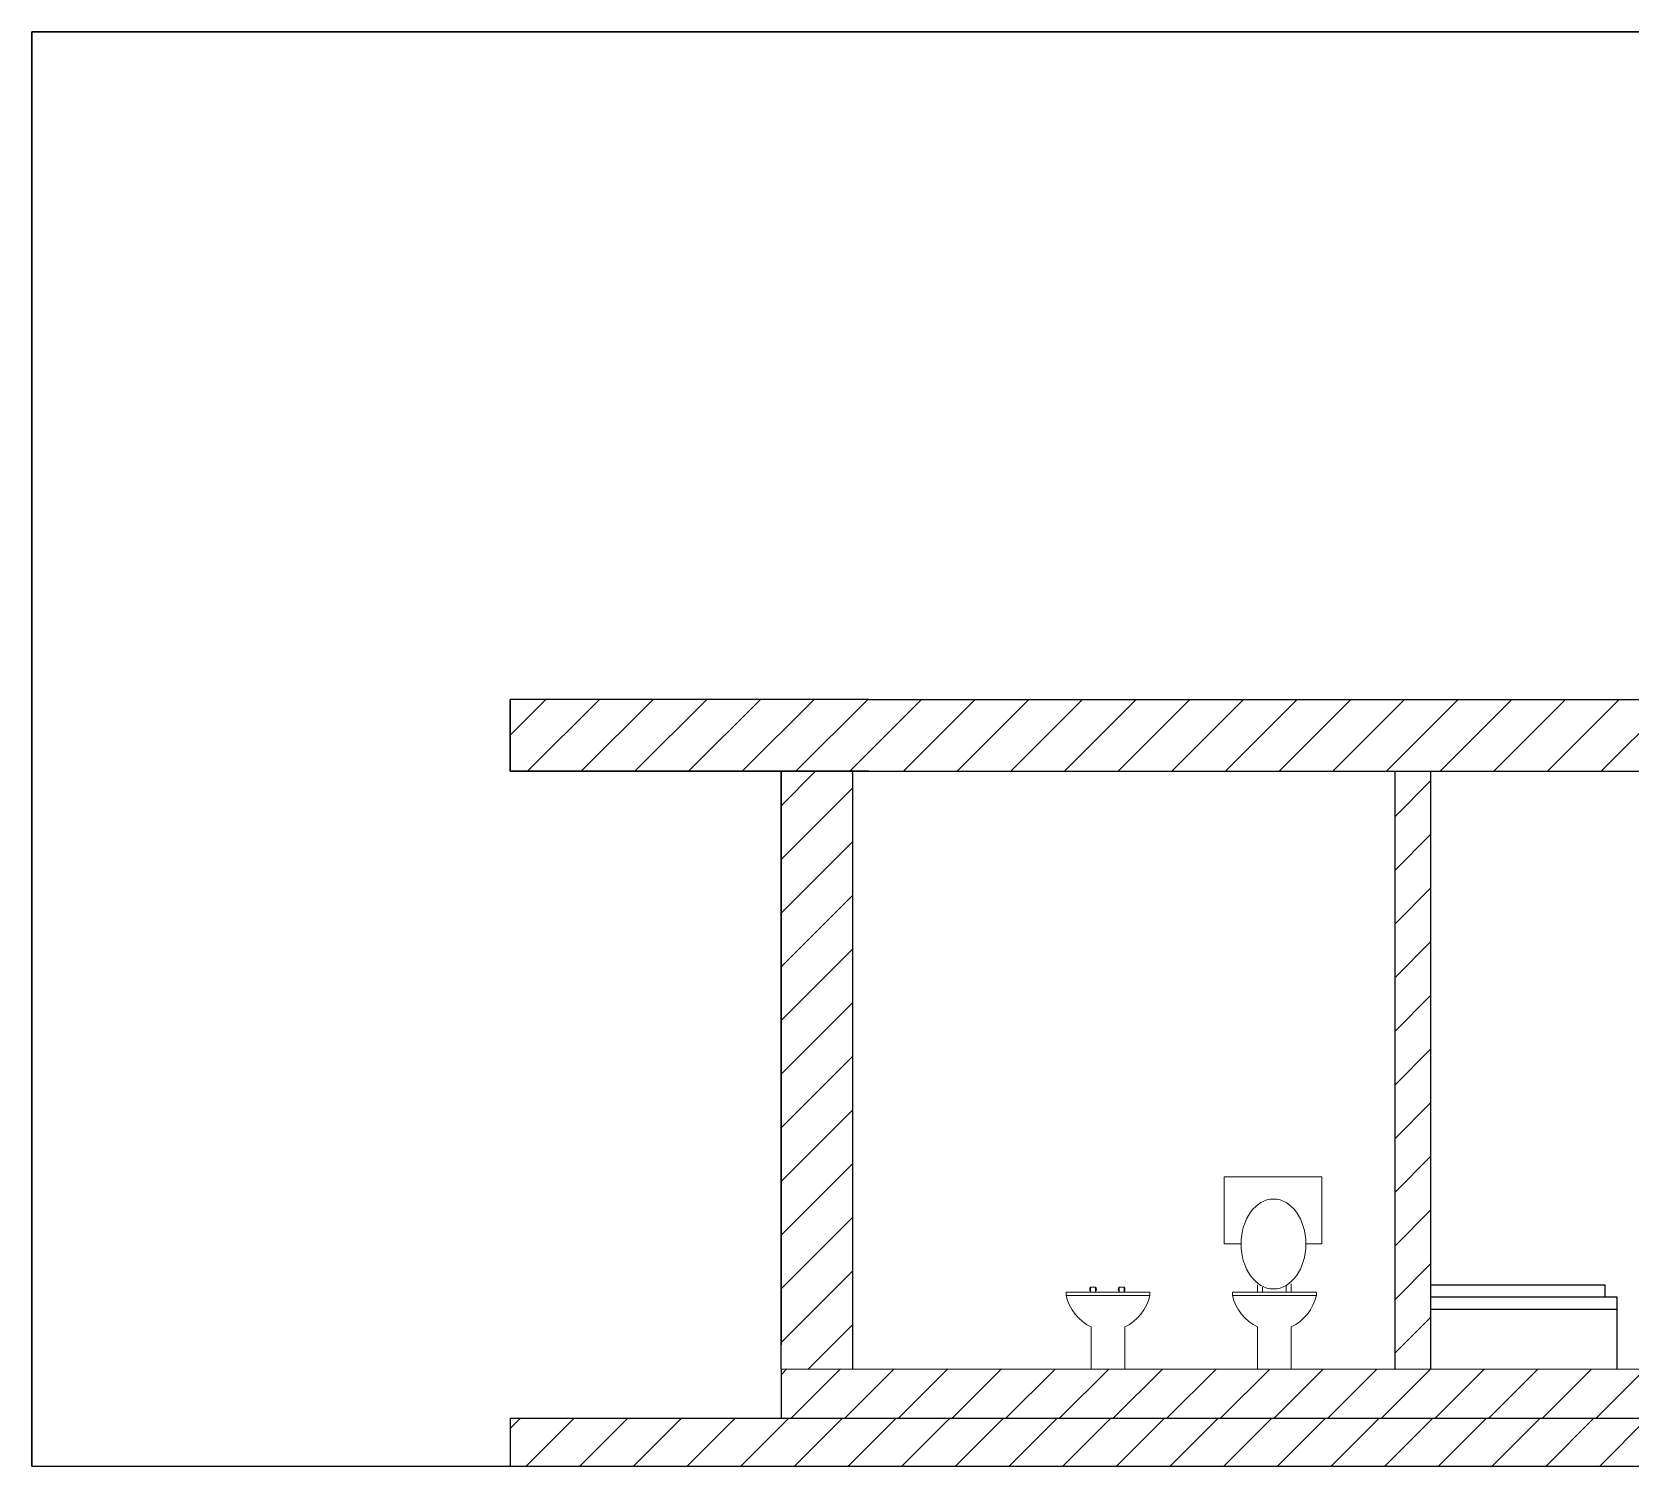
# Model space of a CAD drawing. Header units: centimetres. Extents: x -3096 to 13885, y -3131 to 5891.
# Drawn here: x 2011 to 2680, y 2039 to 2639 of the extents above; entities that cross this region are included whole.
import ezdxf

# ---------------------------------------------------------------- set-up
doc = ezdxf.new("R2010")
doc.units = ezdxf.units.CM

msp = doc.modelspace()

# ---------------------------------------------------------------- hatches: boundary and pattern name
at = {"transparency": 33554508}
h = msp.add_hatch(dxfattribs=at)
h.set_pattern_fill('ANSI31', color=256, scale=5)
h.paths.add_polyline_path([(3684.42, 2079.23), (2324.42, 2079.89), (2324.42, 2059.23), (3684.42, 2059.23)])
h = msp.add_hatch(dxfattribs=at)
h.set_pattern_fill('ANSI31', color=256, scale=5)
h.set_pattern_definition([(45, (6.675, -14.767), (-11.22532, 11.22532), [])])
h.paths.add_polyline_path([(2211.1, 2059.23), (2211.1, 2039.23), (3811.1, 2039.23), (3811.1, 2059.23)])

# ---------------------------------------------------------------- linework, layer by layer
for p, q in [((2011.1, 2039.23), (2011.1, 2639.23)), ((2011.1, 2639.23), (4011.1, 2639.23)), ((2991.87, 2639.23), (2011.1, 2639.23)), ((2011.1, 2639.23), (2011.1, 2039.23)), ((2361.1, 2359.89), (2211.1, 2359.89)), ((2211.1, 2359.89), (2211.1, 2329.89)), ((2211.1, 2329.89), (2211.1, 2359.89)), ((2361.1, 2359.89), (3661.1, 2359.89)), ((2211.1, 2329.89), (3661.1, 2329.89)), ((2361.1, 2329.89), (2211.1, 2329.89)), ((2324.42, 2079.89), (2324.42, 2329.89)), ((2324.42, 2329.89), (2324.42, 2089.89)), ((2324.42, 2079.89), (2324.42, 2329.89)), ((2354.42, 2079.89), (2354.42, 2329.89)), ((2581.1, 2329.89), (2581.1, 2079.89)), ((2596.1, 2329.89), (2596.1, 2079.89)), ((2669.1, 2114.89), (2596.1, 2114.89)), ((2669.1, 2109.89), (2669.1, 2114.89)), ((2674.1, 2109.89), (2596.1, 2109.89)), ((2674.1, 2079.89), (2674.1, 2109.89)), ((2596.1, 2104.89), (2674.1, 2104.89)), ((2324.42, 2079.89), (3684.42, 2079.23)), ((2324.42, 2079.89), (2324.42, 2059.23)), ((2211.1, 2059.23), (3811.1, 2059.23)), ((2211.1, 2059.23), (2211.1, 2039.23)), ((2361.1, 2059.23), (2361.1, 2059.23)), ((2011.1, 2039.23), (2211.1, 2039.23)), ((2211.1, 2043.13), (2211.1, 2043.13)), ((2211.1, 2039.23), (3811.1, 2039.23))]:
    msp.add_line(p, q)
at = {"linetype": 'Continuous', "transparency": 33554508}
for p, q in [((2211.1, 2345.01), (2225.97, 2359.89)), ((2218.42, 2329.89), (2248.42, 2359.89)), ((2240.87, 2329.89), (2270.87, 2359.89)), ((2263.32, 2329.89), (2293.32, 2359.89)), ((2285.77, 2329.89), (2315.77, 2359.89)), ((2308.22, 2329.89), (2338.22, 2359.89)), ((2330.67, 2329.89), (2360.67, 2359.89)), ((2353.13, 2329.89), (2383.13, 2359.89)), ((2375.58, 2329.89), (2405.58, 2359.89)), ((2398.03, 2329.89), (2428.03, 2359.89)), ((2420.48, 2329.89), (2450.48, 2359.89)), ((2442.93, 2329.89), (2472.93, 2359.89)), ((2465.38, 2329.89), (2495.38, 2359.89)), ((2487.83, 2329.89), (2517.83, 2359.89)), ((2510.28, 2329.89), (2540.28, 2359.89)), ((2532.73, 2329.89), (2562.73, 2359.89)), ((2555.18, 2329.89), (2585.18, 2359.89)), ((2577.63, 2329.89), (2607.63, 2359.89)), ((2600.08, 2329.89), (2630.08, 2359.89)), ((2622.53, 2329.89), (2652.53, 2359.89)), ((2644.98, 2329.89), (2674.98, 2359.89)), ((2667.43, 2329.89), (2697.43, 2359.89)), ((2324.42, 2315.41), (2338.9, 2329.89)), ((2324.42, 2292.95), (2354.42, 2322.95)), ((2581.1, 2310.9), (2596.1, 2325.9)), ((2324.42, 2270.5), (2354.42, 2300.5)), ((2581.1, 2288.45), (2596.1, 2303.45)), ((2581.1, 2266), (2596.1, 2281)), ((2324.42, 2248.05), (2354.42, 2278.05)), ((2324.42, 2225.6), (2354.42, 2255.6)), ((2581.1, 2243.55), (2596.1, 2258.55)), ((2324.42, 2203.15), (2354.42, 2233.15)), ((2581.1, 2221.1), (2596.1, 2236.1)), ((2581.1, 2198.65), (2596.1, 2213.65)), ((2324.42, 2180.7), (2354.42, 2210.7)), ((2324.42, 2158.25), (2354.42, 2188.25)), ((2581.1, 2176.2), (2596.1, 2191.2)), ((2324.42, 2135.8), (2354.42, 2165.8)), ((2581.1, 2153.74), (2596.1, 2168.74)), ((2581.1, 2131.29), (2596.1, 2146.29)), ((2324.42, 2113.35), (2354.42, 2143.35)), ((2324.42, 2090.9), (2354.42, 2120.9)), ((2581.1, 2108.84), (2596.1, 2123.84)), ((2581.1, 2086.39), (2596.1, 2101.39)), ((2335.86, 2079.89), (2354.42, 2098.45))]:
    msp.add_line(p, q, dxfattribs=at)
at = {"color": 7, "lineweight": 0}
for p, q in [((2509.84, 2132.14), (2509.84, 2160.22)), ((2509.84, 2160.22), (2550.56, 2160.22)), ((2550.56, 2160.22), (2550.56, 2132.14)), ((2516.86, 2132.14), (2509.84, 2132.14)), ((2550.56, 2132.14), (2543.95, 2132.14)), ((2453.9, 2112.03), (2453.9, 2114.14)), ((2453.9, 2114.14), (2456, 2114.14)), ((2456, 2114.14), (2456, 2112.03)), ((2465.82, 2112.03), (2465.82, 2114.14)), ((2465.82, 2114.14), (2467.93, 2114.14)), ((2467.93, 2114.14), (2467.93, 2112.03)), ((2523.77, 2112.03), (2523.77, 2115.08)), ((2525.87, 2112.03), (2525.87, 2114.13)), ((2535.7, 2112.03), (2535.7, 2114.43)), ((2537.81, 2112.03), (2537.81, 2115.53)), ((2443.63, 2110.63), (2443.63, 2112.03)), ((2443.63, 2112.03), (2478.73, 2112.03)), ((2478.73, 2110.63), (2443.63, 2110.63)), ((2478.73, 2112.03), (2478.73, 2110.63)), ((2513.23, 2110.63), (2513.23, 2112.03)), ((2513.23, 2112.03), (2548.34, 2112.03)), ((2548.34, 2110.63), (2513.23, 2110.63)), ((2548.34, 2112.03), (2548.34, 2110.63)), ((2454.16, 2097.44), (2454.16, 2079.89)), ((2468.2, 2097.44), (2468.2, 2079.89)), ((2523.77, 2097.44), (2523.77, 2079.89)), ((2537.81, 2097.44), (2537.81, 2079.89))]:
    msp.add_line(p, q, dxfattribs=at)
for centre, radius, start, end in [((2455.3, 2113.09), 1.75, 143.06524, 216.93476), ((2454.6, 2113.09), 1.75, 323.06524, 36.93476), ((2467.22, 2113.09), 1.75, 143.06524, 216.93476), ((2466.52, 2113.09), 1.75, 323.06524, 36.93476), ((2462.66, 2115.02), 19.53, 193.00419, 244.20764), ((2459.7, 2115.02), 19.53, 295.79236, 346.99581), ((2532.26, 2115.02), 19.53, 193.00419, 244.20764), ((2529.31, 2115.02), 19.53, 295.79236, 346.99581)]:
    msp.add_arc(centre, radius, start, end, dxfattribs=at)
msp.add_ellipse((2530.4, 2132.14), major_axis=(0, -18.8), ratio=0.720583, dxfattribs=at)

doc.saveas('drawing.dxf')
